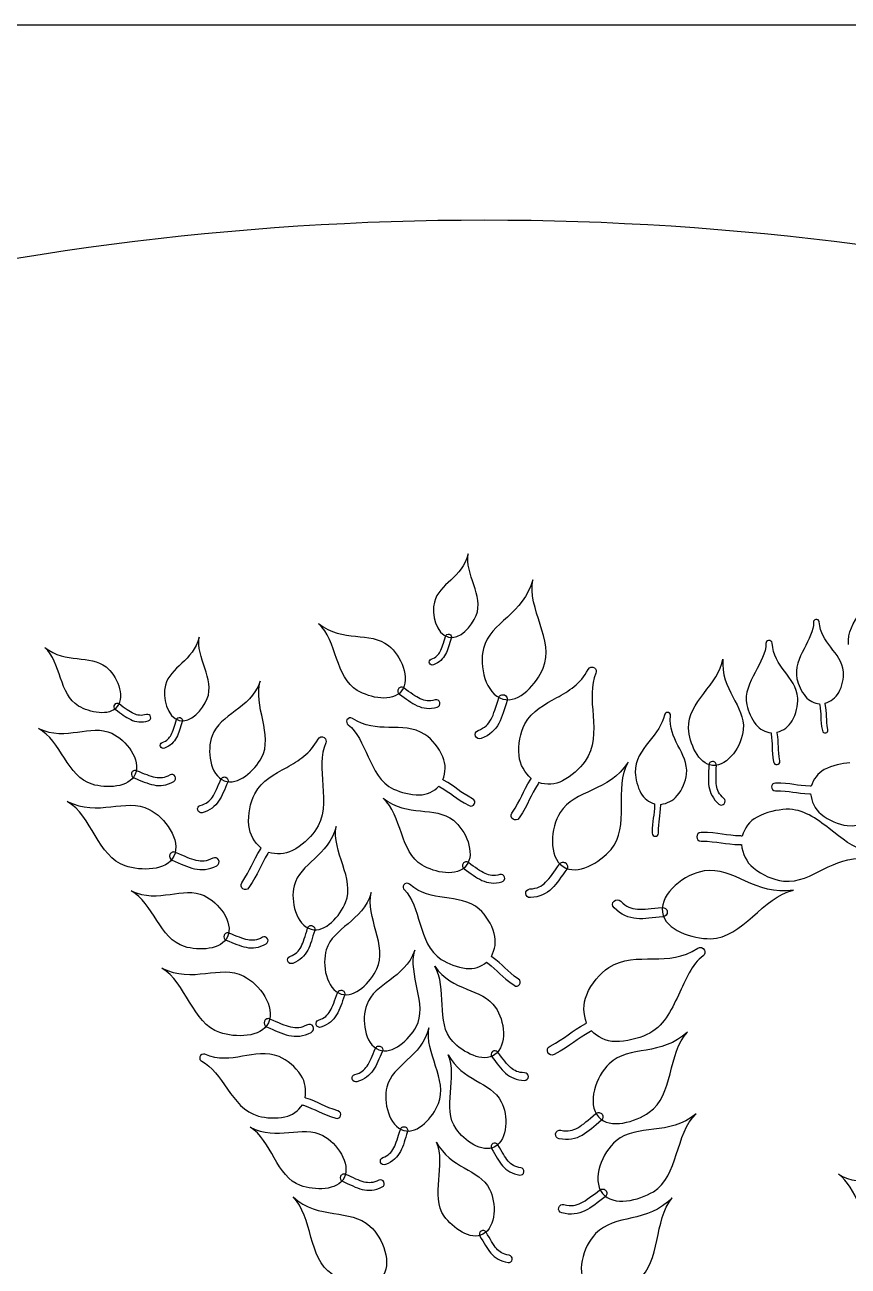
# Model space of a CAD drawing. Extents: x 5.1 to 86.3, y 5.1 to 86.3.
# Drawn here: x 39.65 to 50.49, y 69.93 to 86.27 of the extents above; entities that cross this region are included whole.
import ezdxf

# ---------------------------------------------------------------- set-up
doc = ezdxf.new("R2010")
doc.units = 0
doc.layers.add('View004', color=7, linetype='CONTINUOUS')

msp = doc.modelspace()

# ---------------------------------------------------------------- linework, layer by layer
at = {"layer": 'View004', "color": 7}
msp.add_line((34.831293, 86.270189), (56.571293, 86.270189), dxfattribs=at)
at = {"layer": 'View004', "color": 1}
for p, q in [((50.063362, 78.443), (50.06342, 78.443007)), ((45.225805, 78.207323), (45.225805, 78.207323)), ((45.238497, 78.245775), (45.238497, 78.245775)), ((49.440922, 78.165355), (49.44095, 78.165359)), ((47.149476, 77.803382), (47.149441, 77.803402)), ((44.56762, 77.527964), (44.56762, 77.527964)), ((44.609352, 77.499571), (44.609352, 77.499571)), ((40.828242, 77.318629), (40.828242, 77.318629)), ((45.944468, 77.393307), (45.944468, 77.393307)), ((45.963241, 77.448281), (45.963241, 77.448281)), ((40.864613, 77.293632), (40.864613, 77.293632)), ((41.695918, 77.149151), (41.695918, 77.149151)), ((48.10909, 77.217796), (48.10911, 77.217793)), ((41.683226, 77.110699), (41.683226, 77.110699)), ((43.891108, 77.118277), (43.891124, 77.11831)), ((43.592631, 76.885313), (43.592594, 76.885329)), ((48.705569, 76.52003), (48.705569, 76.52003)), ((48.706188, 76.570501), (48.706188, 76.570501)), ((41.055036, 76.420192), (41.055036, 76.420192)), ((41.102299, 76.402472), (41.102299, 76.402472)), ((42.296954, 76.363379), (42.296954, 76.363379)), ((42.276106, 76.317986), (42.276106, 76.317986)), ((41.55941, 75.34577), (41.55941, 75.34577)), ((41.611754, 75.324237), (41.611754, 75.324237)), ((45.420206, 75.228355), (45.420206, 75.228355)), ((45.461938, 75.199962), (45.461938, 75.199962)), ((46.737508, 75.187042), (46.737508, 75.187042)), ((46.772206, 75.233632), (46.772206, 75.233632)), ((44.639477, 74.946416), (44.639514, 74.946455)), ((48.045818, 74.587823), (48.045818, 74.587823)), ((48.108316, 74.593009), (48.108316, 74.593009)), ((43.419277, 74.362358), (43.419277, 74.362358)), ((43.435116, 74.409732), (43.435116, 74.409732)), ((42.271826, 74.282884), (42.271826, 74.282884)), ((42.319089, 74.265164), (42.319089, 74.265164)), ((48.598878, 74.088739), (48.59886, 74.08879)), ((43.832108, 73.556323), (43.832108, 73.556323)), ((43.813887, 73.509813), (43.813887, 73.509813)), ((42.803208, 73.151362), (42.803208, 73.151362)), ((42.855552, 73.12983), (42.855552, 73.12983)), ((44.311752, 72.775631), (44.311752, 72.775631)), ((44.3326, 72.821024), (44.3326, 72.821024)), ((45.807187, 72.751351), (45.807187, 72.751351)), ((41.953, 72.683256), (41.953013, 72.683337)), ((45.839002, 72.712165), (45.839002, 72.712165)), ((47.249276, 71.92752), (47.249276, 71.92752)), ((44.65699, 71.760642), (44.65699, 71.760642)), ((47.204038, 71.891077), (47.204038, 71.891077)), ((44.64115, 71.713268), (44.64115, 71.713268)), ((45.811296, 71.540784), (45.811296, 71.540784)), ((45.836799, 71.499337), (45.836799, 71.499337)), ((43.80691, 71.110729), (43.80691, 71.110729)), ((43.853195, 71.090593), (43.853195, 71.090593)), ((47.255992, 70.884754), (47.255992, 70.884754)), ((47.303239, 70.918554), (47.303239, 70.918554)), ((45.65654, 70.389947), (45.65654, 70.389947)), ((45.682042, 70.3485), (45.682042, 70.3485))]:
    msp.add_line(p, q, dxfattribs=at)
at = {"layer": 'View004', "color": 3}
msp.add_open_spline([(26.701293, 78.610206), (38.458534, 85.398252), (52.944052, 85.398252), (64.701292, 78.610206)], degree=3, dxfattribs=at)
at = {"layer": 'View004', "color": 1}
for points in [[(45.488075, 79.305465), (45.409313, 78.986796), (45.10389, 78.916174), (45.042324, 78.670798)], [(45.59305, 78.495642), (45.696072, 78.747593), (45.43945, 79.042806), (45.488075, 79.305465)], [(46.336887, 78.964801), (46.219203, 78.508809), (45.780015, 78.411996), (45.688079, 78.060896)], [(46.475552, 77.80151), (46.627056, 78.161432), (46.263263, 78.588715), (46.336887, 78.964801)], [(50.496672, 78.113149), (50.460518, 78.416719), (50.826641, 78.659531), (50.85258, 78.95842)], [(45.042324, 78.670798), (45.001885, 78.509637), (45.06541, 78.250702), (45.225805, 78.207323)], [(45.225805, 78.207323), (45.376041, 78.166691), (45.534146, 78.351585), (45.59305, 78.495642)], [(50.108749, 78.409305), (50.106925, 78.431949), (50.085554, 78.447798), (50.063362, 78.443)], [(44.027378, 77.505984), (43.734293, 77.676952), (43.764026, 78.16364), (43.516607, 78.386481)], [(43.516607, 78.386481), (43.836335, 78.131123), (44.191961, 78.293072), (44.439061, 78.097145)], [(50.033932, 78.405315), (50.036516, 78.293972), (49.972349, 78.177239), (49.909177, 78.054718)], [(50.06342, 78.443007), (50.045841, 78.439123), (50.033453, 78.423325), (50.033932, 78.405315)], [(50.262844, 78.074741), (50.189413, 78.169932), (50.1206, 78.265963), (50.108749, 78.409305)], [(41.945496, 78.208842), (41.866733, 77.890172), (41.561311, 77.81955), (41.499745, 77.574175)], [(42.050471, 77.399018), (42.153493, 77.650969), (41.896871, 77.946182), (41.945496, 78.208842)], [(45.118803, 78.020593), (45.14363, 78.067974), (45.161126, 78.134081), (45.187937, 78.219194)], [(45.187937, 78.219194), (45.191006, 78.229499), (45.198102, 78.23813), (45.207618, 78.243133)], [(45.263939, 78.195523), (45.237881, 78.112835), (45.221494, 78.043676), (45.189967, 77.983581)], [(45.207618, 78.243133), (45.217135, 78.248136), (45.228268, 78.249089), (45.238497, 78.245775)], [(45.238497, 78.245775), (45.259365, 78.238884), (45.270738, 78.216421), (45.263939, 78.195523)], [(49.408034, 78.124779), (49.408715, 78.00318), (49.336427, 77.876977), (49.265114, 77.744438)], [(49.44095, 78.165359), (49.421684, 78.16146), (49.40786, 78.144448), (49.408034, 78.124779)], [(49.48982, 78.1277), (49.4883, 78.152455), (49.465242, 78.170166), (49.440922, 78.165355)], [(49.65162, 77.75951), (49.57328, 77.864836), (49.500006, 77.970991), (49.48982, 78.1277)], [(40.355795, 77.301637), (40.100243, 77.45233), (40.128245, 77.877739), (39.912835, 78.073598)], [(39.912835, 78.073598), (40.191334, 77.84901), (40.502941, 77.989143), (40.718183, 77.816817)], [(44.439061, 78.097145), (44.601357, 77.968463), (44.735045, 77.664193), (44.609352, 77.499571)], [(45.000232, 77.916607), (45.06459, 77.94252), (45.093991, 77.973208), (45.118803, 78.020593)], [(45.189967, 77.983581), (45.158498, 77.92347), (45.108874, 77.874214), (45.030201, 77.842537)], [(45.688079, 78.060896), (45.627693, 77.830295), (45.71501, 77.4579), (45.944468, 77.393307)], [(49.909177, 78.054718), (49.846006, 77.932197), (49.783639, 77.801625), (49.816277, 77.661188)], [(50.427856, 77.753042), (50.416456, 77.885432), (50.33628, 77.97955), (50.262844, 78.074741)], [(40.718183, 77.816817), (40.859555, 77.703636), (40.97519, 77.437049), (40.864613, 77.293632)], [(44.978181, 77.864588), (44.969906, 77.885041), (44.979778, 77.908331), (45.000232, 77.916607)], [(45.030201, 77.842537), (45.009747, 77.834261), (44.986457, 77.844134), (44.978181, 77.864588)], [(45.944468, 77.393307), (46.159393, 77.332805), (46.388929, 77.595719), (46.475552, 77.80151)], [(47.066592, 77.783778), (47.082598, 77.814036), (47.121616, 77.823239), (47.149476, 77.803382)], [(47.149441, 77.803402), (47.171458, 77.787558), (47.179195, 77.758316), (47.167802, 77.733675)], [(48.389472, 77.00872), (48.370114, 77.347474), (48.792251, 77.591501), (48.841359, 77.920838)], [(48.841359, 77.920838), (48.805083, 77.513262), (49.136512, 77.306254), (49.109663, 76.992049)], [(46.654073, 77.412514), (46.8124, 77.500523), (46.964824, 77.592451), (47.066592, 77.783778)], [(47.167802, 77.733675), (47.09792, 77.581113), (47.117201, 77.38134), (47.131664, 77.174149)], [(49.265114, 77.744438), (49.193803, 77.611898), (49.123211, 77.470555), (49.156145, 77.316618)], [(49.82562, 77.405157), (49.815682, 77.549899), (49.72996, 77.654183), (49.65162, 77.75951)], [(49.816277, 77.661188), (49.834213, 77.583996), (49.873125, 77.496101), (49.929213, 77.426023)], [(50.365939, 77.478234), (50.412208, 77.563876), (50.435396, 77.66562), (50.427856, 77.753042)], [(41.499745, 77.574175), (41.459306, 77.413013), (41.522831, 77.154078), (41.683226, 77.110699)], [(42.748676, 77.628137), (42.608288, 77.24831), (42.224153, 77.203744), (42.114926, 76.911404)], [(42.765974, 76.620925), (42.926927, 76.915623), (42.652938, 77.312828), (42.748676, 77.628137)], [(44.609352, 77.499571), (44.49162, 77.345375), (44.194953, 77.40823), (44.027378, 77.505984)], [(44.56762, 77.527964), (44.552213, 77.505313), (44.558013, 77.474469), (44.580596, 77.458962)], [(44.60016, 77.548786), (44.586952, 77.546511), (44.57522, 77.539004), (44.56762, 77.527964)], [(44.63779, 77.540049), (44.626935, 77.547911), (44.613368, 77.551061), (44.60016, 77.548786)], [(44.856876, 77.396119), (44.796367, 77.424133), (44.728896, 77.476228), (44.63779, 77.540049)], [(50.188322, 77.337907), (50.261214, 77.362453), (50.327356, 77.406819), (50.365939, 77.478234)], [(40.828242, 77.318629), (40.814677, 77.298887), (40.819622, 77.271895), (40.839303, 77.258244)], [(40.856779, 77.3367), (40.845221, 77.334765), (40.834932, 77.32825), (40.828242, 77.318629)], [(40.889644, 77.328906), (40.880186, 77.335824), (40.868336, 77.338634), (40.856779, 77.3367)], [(41.080607, 77.202159), (41.027817, 77.226902), (40.969039, 77.272729), (40.889644, 77.328906)], [(41.683226, 77.110699), (41.833462, 77.070067), (41.991567, 77.254961), (42.050471, 77.399018)], [(44.580596, 77.458962), (44.669118, 77.396969), (44.737808, 77.341013), (44.814591, 77.305511)], [(44.814591, 77.305511), (44.891329, 77.26995), (44.977783, 77.258902), (45.079622, 77.287282)], [(45.053046, 77.383273), (44.969737, 77.360056), (44.917374, 77.36809), (44.856876, 77.396119)], [(45.11433, 77.348565), (45.106991, 77.375073), (45.079554, 77.390612), (45.053046, 77.383273)], [(45.079622, 77.287282), (45.10613, 77.294621), (45.121669, 77.322058), (45.11433, 77.348565)], [(45.788216, 77.127007), (45.82453, 77.194612), (45.850603, 77.289189), (45.890318, 77.410895)], [(45.999, 77.375817), (45.960399, 77.25758), (45.935873, 77.158608), (45.88976, 77.072862)], [(45.890318, 77.410895), (45.894872, 77.425632), (45.905179, 77.43791), (45.918905, 77.444947)], [(45.918905, 77.444947), (45.932632, 77.451984), (45.948617, 77.453186), (45.963241, 77.448281)], [(45.963241, 77.448281), (45.993076, 77.438089), (46.009061, 77.405697), (45.999, 77.375817)], [(46.234108, 77.065555), (46.328727, 77.241995), (46.495747, 77.324504), (46.654073, 77.412514)], [(49.156145, 77.316618), (49.174249, 77.232005), (49.21503, 77.135306), (49.27492, 77.057727)], [(49.752751, 77.106347), (49.80491, 77.198952), (49.832172, 77.309577), (49.82562, 77.405157)], [(49.929213, 77.426023), (49.975846, 77.36776), (50.043863, 77.338666), (50.115072, 77.329621)], [(50.115072, 77.329621), (50.114871, 77.326109), (50.114961, 77.322553), (50.115613, 77.31908)], [(50.115613, 77.31908), (50.137508, 77.191642), (50.121161, 77.130532), (50.15039, 76.978621)], [(50.189614, 77.331348), (50.189387, 77.333582), (50.188965, 77.335763), (50.188322, 77.337907)], [(50.224217, 76.992543), (50.19669, 77.135445), (50.213136, 77.194211), (50.189614, 77.331348)], [(40.864613, 77.293632), (40.761039, 77.159297), (40.50191, 77.215476), (40.355795, 77.301637)], [(40.839303, 77.258244), (40.916446, 77.203676), (40.976274, 77.154468), (41.043262, 77.123111)], [(41.252074, 77.190118), (41.179138, 77.170163), (41.133387, 77.177403), (41.080607, 77.202159)], [(41.305514, 77.15952), (41.299207, 77.182726), (41.275281, 77.196426), (41.252074, 77.190118)], [(41.274915, 77.10608), (41.298122, 77.112387), (41.311821, 77.136313), (41.305514, 77.15952)], [(41.645358, 77.12257), (41.648426, 77.132875), (41.655523, 77.141506), (41.665039, 77.146509)], [(41.665039, 77.146509), (41.674556, 77.151512), (41.685689, 77.152465), (41.695918, 77.149151)], [(41.695918, 77.149151), (41.716786, 77.14226), (41.728159, 77.119797), (41.72136, 77.098899)], [(43.96419, 77.137827), (43.938935, 77.15476), (43.904537, 77.145535), (43.891108, 77.118277)], [(47.131664, 77.174149), (47.146127, 76.966958), (47.154677, 76.749104), (47.02587, 76.574178)], [(48.069917, 77.183236), (48.050415, 77.063209), (47.958193, 76.950747), (47.86588, 76.831875)], [(48.10911, 77.217793), (48.089464, 77.217142), (48.07301, 77.202662), (48.069917, 77.183236)], [(48.151064, 77.172549), (48.153648, 77.197219), (48.133873, 77.218506), (48.10909, 77.217796)], [(48.249541, 76.78262), (48.189759, 76.899483), (48.135111, 77.016323), (48.151064, 77.172549)], [(39.83082, 77.005831), (40.201864, 76.83332), (40.509109, 77.07477), (40.795531, 76.94283)], [(40.535313, 76.271086), (40.210112, 76.3679), (40.123916, 76.847816), (39.83082, 77.005831)], [(41.043262, 77.123111), (41.110211, 77.091702), (41.185756, 77.081686), (41.274915, 77.10608)], [(41.576224, 76.923969), (41.601051, 76.97135), (41.618547, 77.037457), (41.645358, 77.12257)], [(41.72136, 77.098899), (41.695302, 77.016211), (41.678915, 76.947052), (41.647388, 76.886957)], [(43.891124, 77.11831), (43.880568, 77.09665), (43.886792, 77.07052), (43.906104, 77.056038)], [(43.906104, 77.056038), (44.024978, 76.966111), (44.093975, 76.801728), (44.169865, 76.63357)], [(44.443132, 77.021033), (44.282243, 77.023237), (44.124322, 77.030997), (43.96419, 77.137827)], [(44.91767, 76.926386), (44.769396, 77.02458), (44.604021, 77.018826), (44.443132, 77.021033)], [(45.584187, 76.905278), (45.572616, 76.934742), (45.587121, 76.968008), (45.616586, 76.979579)], [(45.616586, 76.979579), (45.709294, 77.015805), (45.751923, 77.059395), (45.788216, 77.127007)], [(45.88976, 77.072862), (45.84373, 76.987092), (45.771815, 76.917163), (45.658487, 76.872879)], [(46.156142, 76.648345), (46.143108, 76.794429), (46.171608, 76.949053), (46.234108, 77.065555)], [(48.705569, 76.52003), (48.512, 76.533007), (48.400538, 76.815032), (48.389472, 77.00872)], [(49.109663, 76.992049), (49.092033, 76.785679), (48.912226, 76.506176), (48.705569, 76.52003)], [(49.27492, 77.057727), (49.324708, 76.993229), (49.398403, 76.960163), (49.475966, 76.948921)], [(49.556158, 76.956566), (49.636199, 76.981963), (49.709259, 77.029127), (49.752751, 77.106347)], [(50.15039, 76.978621), (50.15875, 76.928076), (50.234835, 76.942425), (50.224217, 76.992543)], [(40.795531, 76.94283), (40.983654, 76.856175), (41.185499, 76.592147), (41.102299, 76.402472)], [(41.435602, 76.767964), (41.427327, 76.788417), (41.437199, 76.811707), (41.457653, 76.819983)], [(41.457653, 76.819983), (41.522011, 76.845896), (41.551412, 76.876584), (41.576224, 76.923969)], [(41.647388, 76.886957), (41.615919, 76.826846), (41.566295, 76.77759), (41.487622, 76.745913)], [(42.114926, 76.911404), (42.043183, 76.719397), (42.085443, 76.393227), (42.276106, 76.317986)], [(43.097228, 76.494445), (43.255554, 76.582454), (43.407979, 76.674382), (43.509747, 76.865709)], [(43.509747, 76.865709), (43.525752, 76.895967), (43.564771, 76.90517), (43.592631, 76.885313)], [(43.610956, 76.815602), (43.541074, 76.66304), (43.560355, 76.463268), (43.574818, 76.256077)], [(43.592594, 76.885329), (43.614612, 76.869486), (43.622348, 76.840243), (43.610956, 76.815602)], [(45.154256, 76.632847), (45.102964, 76.752603), (45.015591, 76.861559), (44.91767, 76.926386)], [(45.658487, 76.872879), (45.629023, 76.861308), (45.595757, 76.875814), (45.584187, 76.905278)], [(47.86588, 76.831875), (47.773566, 76.713002), (47.680506, 76.585328), (47.687447, 76.428061)], [(49.475966, 76.948921), (49.475679, 76.945098), (49.475709, 76.941207), (49.476354, 76.937404)], [(49.476354, 76.937404), (49.497816, 76.797863), (49.478786, 76.731466), (49.507788, 76.565068)], [(49.557374, 76.949376), (49.557169, 76.951816), (49.556751, 76.95421), (49.556158, 76.956566)], [(49.588648, 76.57885), (49.561342, 76.735379), (49.580418, 76.799217), (49.557374, 76.949376)], [(41.487622, 76.745913), (41.467168, 76.737637), (41.443878, 76.74751), (41.435602, 76.767964)], [(48.362306, 76.404314), (48.376556, 76.548696), (48.309319, 76.665756), (48.249541, 76.78262)], [(42.276106, 76.317986), (42.454693, 76.24751), (42.673949, 76.452426), (42.765974, 76.620925)], [(42.677263, 76.147486), (42.771883, 76.323926), (42.938902, 76.406435), (43.097228, 76.494445)], [(44.169865, 76.63357), (44.245759, 76.465412), (44.330755, 76.2914), (44.505137, 76.20878)], [(45.1536, 76.329894), (45.188507, 76.426729), (45.197027, 76.532983), (45.154256, 76.632847)], [(46.318392, 76.348351), (46.232134, 76.425732), (46.167011, 76.526527), (46.156142, 76.648345)], [(47.592074, 76.563015), (47.340475, 76.164925), (46.892732, 76.207178), (46.697749, 75.901065)], [(47.02587, 76.574178), (46.955068, 76.478027), (46.848877, 76.379551), (46.729513, 76.315968)], [(47.368042, 75.41311), (47.622435, 75.709389), (47.406876, 76.227511), (47.592074, 76.563015)], [(48.655834, 76.521572), (48.653048, 76.413538), (48.644342, 76.32537), (48.657157, 76.241752)], [(48.706188, 76.570501), (48.678796, 76.570834), (48.656287, 76.548963), (48.655834, 76.521572)], [(48.741518, 76.554876), (48.732327, 76.56463), (48.719589, 76.570264), (48.706188, 76.570501)], [(48.75502, 76.518681), (48.755578, 76.532072), (48.75071, 76.545122), (48.741518, 76.554876)], [(48.756045, 76.256549), (48.745977, 76.322463), (48.752137, 76.407482), (48.75502, 76.518681)], [(49.507788, 76.565068), (49.515942, 76.50973), (49.599279, 76.523933), (49.588648, 76.57885)], [(50.512408, 76.553534), (50.406652, 76.549415), (50.281585, 76.520491), (50.175565, 76.464546)], [(41.102299, 76.402472), (41.024368, 76.224809), (40.721252, 76.215729), (40.535313, 76.271086)], [(41.055036, 76.420192), (41.045422, 76.39454), (41.058352, 76.365942), (41.083961, 76.356215)], [(41.08173, 76.448117), (41.069434, 76.442784), (41.05981, 76.432715), (41.055036, 76.420192)], [(41.120359, 76.448527), (41.107953, 76.453598), (41.094025, 76.453451), (41.08173, 76.448117)], [(41.083961, 76.356215), (41.184632, 76.316912), (41.264605, 76.278786), (41.347606, 76.262448)], [(41.367266, 76.360485), (41.301849, 76.373396), (41.223972, 76.408059), (41.120359, 76.448527)], [(41.560911, 76.394391), (41.485454, 76.352133), (41.432676, 76.347557), (41.367266, 76.360485)], [(41.628663, 76.375159), (41.615264, 76.399179), (41.584931, 76.407789), (41.560911, 76.394391)], [(41.609431, 76.307407), (41.633451, 76.320805), (41.642062, 76.351139), (41.628663, 76.375159)], [(42.119246, 76.10379), (42.156199, 76.15846), (42.186741, 76.237095), (42.231316, 76.337748)], [(42.231316, 76.337748), (42.236495, 76.349959), (42.246382, 76.359563), (42.258737, 76.364388)], [(42.258737, 76.364388), (42.271092, 76.369212), (42.284871, 76.368849), (42.296954, 76.363379)], [(42.296954, 76.363379), (42.321589, 76.352061), (42.332441, 76.322959), (42.321232, 76.298275)], [(45.161527, 76.32576), (45.159019, 76.327379), (45.156359, 76.328754), (45.1536, 76.329894)], [(45.545501, 76.080168), (45.37279, 76.170196), (45.324863, 76.236327), (45.161527, 76.32576)], [(46.063102, 75.891726), (46.186305, 76.073107), (46.198543, 76.164234), (46.312768, 76.340024)], [(46.312768, 76.340024), (46.31444, 76.34298), (46.316264, 76.345746), (46.318392, 76.348351)], [(47.687447, 76.428061), (47.691247, 76.341618), (47.715438, 76.239492), (47.761631, 76.153053)], [(48.240874, 76.121734), (48.307671, 76.204402), (48.352911, 76.308972), (48.362306, 76.404314)], [(50.175565, 76.464546), (50.087421, 76.418036), (50.032157, 76.33614), (50.002386, 76.245017)], [(41.347606, 76.262448), (41.430577, 76.246041), (41.517191, 76.25575), (41.609431, 76.307407)], [(42.321232, 76.298275), (42.277913, 76.200492), (42.248311, 76.117962), (42.201396, 76.048627)], [(43.574818, 76.256077), (43.589281, 76.048886), (43.597831, 75.831032), (43.469024, 75.656106)], [(44.505137, 76.20878), (44.600987, 76.163366), (44.725501, 76.131029), (44.845633, 76.131531)], [(44.845633, 76.131531), (44.945508, 76.131946), (45.032597, 76.179049), (45.101322, 76.246176)], [(45.101322, 76.246176), (45.104818, 76.243045), (45.108618, 76.24018), (45.112821, 76.237974)], [(45.112821, 76.237974), (45.26464, 76.154909), (45.315086, 76.086907), (45.498677, 75.991188)], [(46.407879, 76.27897), (46.301676, 76.115637), (46.287937, 76.021311), (46.156986, 75.828486)], [(46.414871, 76.293236), (46.413047, 76.288258), (46.410843, 76.283388), (46.407879, 76.27897)], [(46.729513, 76.315968), (46.630276, 76.263104), (46.518812, 76.263347), (46.414871, 76.293236)], [(48.657157, 76.241752), (48.669897, 76.15814), (48.708438, 76.079968), (48.788345, 76.010747)], [(48.853687, 76.085921), (48.788319, 76.142546), (48.766094, 76.190635), (48.756045, 76.256549)], [(49.533135, 76.286959), (49.464735, 76.288707), (49.464423, 76.185303), (49.53283, 76.186627)], [(49.53283, 76.186627), (49.727181, 76.186796), (49.800123, 76.150448), (49.985906, 76.146811)], [(49.988424, 76.246955), (49.815771, 76.250284), (49.739735, 76.28712), (49.533135, 76.286959)], [(50.002386, 76.245017), (49.997826, 76.246165), (49.993144, 76.24694), (49.988424, 76.246955)], [(40.208054, 76.045473), (40.617809, 75.838994), (40.97071, 76.098733), (41.287058, 75.94072)], [(40.971635, 75.197049), (40.610581, 75.317066), (40.53096, 75.857999), (40.208054, 76.045473)], [(41.959585, 75.992622), (42.042047, 76.015537), (42.082311, 76.049113), (42.119246, 76.10379)], [(42.201396, 76.048627), (42.154549, 75.979265), (42.086939, 75.925708), (41.986136, 75.897696)], [(42.599296, 75.730276), (42.586262, 75.876361), (42.614762, 76.030984), (42.677263, 76.147486)], [(44.879964, 75.206375), (44.586879, 75.377343), (44.616612, 75.86403), (44.369193, 76.086872)], [(44.369193, 76.086872), (44.688921, 75.831514), (45.044547, 75.993463), (45.291647, 75.797536)], [(45.498677, 75.991188), (45.558619, 75.9579), (45.606878, 76.049602), (45.545501, 76.080168)], [(47.761631, 76.153053), (47.800026, 76.081191), (47.867217, 76.036355), (47.941839, 76.012402)], [(47.940319, 76.000979), (47.938343, 75.859812), (47.908536, 75.797494), (47.909547, 75.628589)], [(47.941839, 76.012402), (47.940927, 76.008678), (47.940319, 76.004802), (47.940319, 76.000979)], [(47.991574, 75.628766), (47.990586, 75.787656), (48.020021, 75.847443), (48.022202, 75.999345)], [(48.022158, 76.006641), (48.105303, 76.018406), (48.185175, 76.052796), (48.240874, 76.121734)], [(48.022202, 75.999345), (48.022405, 76.001777), (48.022389, 76.004209), (48.022158, 76.006641)], [(48.788345, 76.010747), (48.809104, 75.992704), (48.840559, 75.994905), (48.858603, 76.015663)], [(48.858603, 76.015663), (48.876646, 76.036422), (48.874445, 76.067877), (48.853687, 76.085921)], [(49.985906, 76.146811), (49.98887, 76.146547), (49.991834, 76.146551), (49.994828, 76.146818)], [(49.994828, 76.146818), (50.008698, 76.045046), (50.050247, 75.947134), (50.134214, 75.878568)], [(41.287058, 75.94072), (41.494836, 75.83694), (41.711717, 75.533878), (41.611754, 75.324237)], [(41.925397, 75.931884), (41.918066, 75.958097), (41.933372, 75.98529), (41.959585, 75.992622)], [(41.986136, 75.897696), (41.959923, 75.890365), (41.932729, 75.905671), (41.925397, 75.931884)], [(46.156986, 75.828486), (46.115315, 75.763514), (46.018557, 75.828682), (46.063102, 75.891726)], [(46.697749, 75.901065), (46.569681, 75.700012), (46.538831, 75.318764), (46.737508, 75.187042)], [(49.290523, 75.839932), (49.189742, 75.786755), (49.126554, 75.693115), (49.092514, 75.588927)], [(49.675662, 75.94168), (49.554743, 75.936968), (49.411744, 75.9039), (49.290523, 75.839932)], [(50.239107, 75.68921), (50.073532, 75.819173), (49.895654, 75.950246), (49.675662, 75.94168)], [(50.134214, 75.878568), (50.234906, 75.796344), (50.362522, 75.740344), (50.479079, 75.728247)], [(50.479079, 75.728247), (50.655587, 75.709901), (50.799195, 75.791396), (50.942514, 75.863777)], [(42.761547, 75.430282), (42.675289, 75.507663), (42.610166, 75.608458), (42.599296, 75.730276)], [(43.748036, 75.715774), (43.649359, 75.323039), (43.272256, 75.237373), (43.195141, 74.934972)], [(43.87368, 74.71628), (44.001967, 75.026595), (43.686803, 75.39199), (43.748036, 75.715774)], [(45.291647, 75.797536), (45.453943, 75.668854), (45.587631, 75.364584), (45.461938, 75.199962)], [(50.72901, 75.401313), (50.561292, 75.429456), (50.404683, 75.559247), (50.239107, 75.68921)], [(43.469024, 75.656106), (43.398222, 75.559955), (43.292031, 75.461478), (43.172666, 75.397896)], [(47.909547, 75.628589), (47.908407, 75.572668), (47.992946, 75.572843), (47.991574, 75.628766)], [(48.555985, 75.636868), (48.477782, 75.638844), (48.477423, 75.520637), (48.555637, 75.522151)], [(48.555637, 75.522151), (48.777853, 75.522343), (48.861254, 75.480784), (49.073674, 75.476627)], [(49.076554, 75.591131), (48.879145, 75.594931), (48.792207, 75.63705), (48.555985, 75.636868)], [(49.092514, 75.588927), (49.087346, 75.590219), (49.081942, 75.591131), (49.076554, 75.591131)], [(41.55941, 75.34577), (41.547727, 75.31736), (41.561206, 75.28485), (41.589564, 75.273042)], [(41.590316, 75.376124), (41.576346, 75.370581), (41.565204, 75.359637), (41.55941, 75.34577)], [(41.633625, 75.375215), (41.6199, 75.381339), (41.604286, 75.381666), (41.590316, 75.376124)], [(41.907239, 75.267801), (41.834378, 75.284587), (41.748322, 75.326192), (41.633625, 75.375215)], [(42.506256, 74.973655), (42.629459, 75.155036), (42.641698, 75.246163), (42.755923, 75.421952)], [(42.851033, 75.360899), (42.74483, 75.197566), (42.731091, 75.10324), (42.60014, 74.910415)], [(42.755923, 75.421952), (42.757595, 75.424916), (42.759419, 75.427652), (42.761547, 75.430282)], [(42.858025, 75.375164), (42.856201, 75.370224), (42.853997, 75.365315), (42.851033, 75.360899)], [(43.172666, 75.397896), (43.07343, 75.34503), (42.961965, 75.345273), (42.858025, 75.375164)], [(46.737508, 75.187042), (46.923601, 75.063662), (47.222591, 75.243706), (47.368042, 75.41311)], [(49.073674, 75.476627), (49.077094, 75.476325), (49.080514, 75.47633), (49.083873, 75.476635)], [(49.083873, 75.476635), (49.099727, 75.36027), (49.147242, 75.248319), (49.243244, 75.169922)], [(41.611754, 75.324237), (41.518122, 75.127874), (41.178073, 75.128425), (40.971635, 75.197049)], [(41.589564, 75.273042), (41.701003, 75.225429), (41.789287, 75.179868), (41.881735, 75.158619)], [(41.881735, 75.158619), (41.974147, 75.137293), (42.071566, 75.145109), (42.176776, 75.199741)], [(42.125473, 75.298949), (42.039407, 75.254257), (41.980092, 75.250996), (41.907239, 75.267801)], [(42.200728, 75.274996), (42.186562, 75.302392), (42.152869, 75.313115), (42.125473, 75.298949)], [(42.176776, 75.199741), (42.204171, 75.213908), (42.214895, 75.247601), (42.200728, 75.274996)], [(45.461938, 75.199962), (45.344206, 75.045766), (45.047539, 75.10862), (44.879964, 75.206375)], [(45.420206, 75.228355), (45.404799, 75.205704), (45.410599, 75.17486), (45.433182, 75.159353)], [(45.452746, 75.249177), (45.439538, 75.246902), (45.427806, 75.239395), (45.420206, 75.228355)], [(45.490376, 75.24044), (45.479521, 75.248301), (45.465954, 75.251451), (45.452746, 75.249177)], [(45.709462, 75.09651), (45.648953, 75.124524), (45.581482, 75.176618), (45.490376, 75.24044)], [(46.50725, 74.981344), (46.562512, 75.034591), (46.616281, 75.116649), (46.69134, 75.220359)], [(46.69134, 75.220359), (46.700186, 75.232995), (46.713756, 75.241529), (46.728978, 75.244027)], [(46.728978, 75.244027), (46.744199, 75.246526), (46.759785, 75.242778), (46.772206, 75.233632)], [(46.772206, 75.233632), (46.79749, 75.214797), (46.802793, 75.179068), (46.78407, 75.153701)], [(49.770023, 74.878738), (49.26807, 74.798101), (48.982501, 75.190736), (48.595441, 75.129957)], [(50.167439, 75.15301), (50.331308, 75.235768), (50.495106, 75.311345), (50.713475, 75.287902)], [(45.433182, 75.159353), (45.521704, 75.09736), (45.590394, 75.041404), (45.667177, 75.005902)], [(45.905632, 75.083664), (45.822323, 75.060447), (45.76996, 75.068481), (45.709462, 75.09651)], [(45.966916, 75.048956), (45.959577, 75.075463), (45.93214, 75.091002), (45.905632, 75.083664)], [(45.932208, 74.987673), (45.958716, 74.995011), (45.974255, 75.022449), (45.966916, 75.048956)], [(46.78407, 75.153701), (46.711134, 75.052953), (46.657493, 74.966237), (46.587349, 74.898719)], [(48.595441, 75.129957), (48.34122, 75.090041), (48.010557, 74.842731), (48.045818, 74.587823)], [(49.243244, 75.169922), (49.358374, 75.075909), (49.504287, 75.01188), (49.637557, 74.998049)], [(49.637557, 74.998049), (49.839372, 74.977073), (50.00357, 75.070257), (50.167439, 75.15301)], [(41.04761, 74.868523), (41.418654, 74.696012), (41.725898, 74.937462), (42.01232, 74.805522)], [(41.752103, 74.133778), (41.426901, 74.230592), (41.340706, 74.710508), (41.04761, 74.868523)], [(42.60014, 74.910415), (42.558469, 74.845443), (42.461711, 74.910611), (42.506256, 74.973655)], [(43.195141, 74.934972), (43.144488, 74.736357), (43.221621, 74.416633), (43.419277, 74.362358)], [(44.639514, 74.946455), (44.626298, 74.926307), (44.629201, 74.899593), (44.646506, 74.88279)], [(44.714451, 74.956554), (44.691544, 74.97655), (44.656258, 74.971754), (44.639477, 74.946416)], [(44.646506, 74.88279), (44.753038, 74.778535), (44.800668, 74.606739), (44.854657, 74.430326)], [(45.174752, 74.780061), (45.015437, 74.802618), (44.859768, 74.830313), (44.714451, 74.956554)], [(45.667177, 75.005902), (45.743915, 74.970341), (45.830369, 74.959293), (45.932208, 74.987673)], [(46.245148, 74.832702), (46.243151, 74.864294), (46.267142, 74.891524), (46.298733, 74.893521)], [(46.298733, 74.893521), (46.39808, 74.899634), (46.452005, 74.928085), (46.50725, 74.981344)], [(46.587349, 74.898719), (46.517277, 74.831153), (46.42741, 74.786591), (46.305967, 74.779117)], [(48.679146, 74.238847), (49.100676, 74.24451), (49.366158, 74.789047), (49.770023, 74.878738)], [(42.01232, 74.805522), (42.200443, 74.718867), (42.402289, 74.45484), (42.319089, 74.265164)], [(43.419277, 74.362358), (43.604414, 74.31152), (43.800332, 74.538853), (43.87368, 74.71628)], [(44.21084, 74.844821), (44.092379, 74.457594), (43.711418, 74.391157), (43.61907, 74.093055)], [(44.28565, 73.840243), (44.429504, 74.143654), (44.133271, 74.524557), (44.21084, 74.844821)], [(45.633488, 74.626095), (45.498839, 74.742272), (45.334067, 74.757502), (45.174752, 74.780061)], [(46.305967, 74.779117), (46.274375, 74.77712), (46.247146, 74.801111), (46.245148, 74.832702)], [(47.407392, 74.64583), (47.383213, 74.669978), (47.383187, 74.709155), (47.407335, 74.733334)], [(47.407335, 74.733334), (47.431482, 74.757514), (47.470659, 74.75754), (47.494838, 74.733392)], [(47.494838, 74.733392), (47.570739, 74.657335), (47.632284, 74.634), (47.714854, 74.627315)], [(45.831003, 74.304963), (45.79529, 74.430251), (45.722413, 74.549392), (45.633488, 74.626095)], [(47.705172, 74.503463), (47.600432, 74.511933), (47.500176, 74.552856), (47.407392, 74.64583)], [(48.052083, 74.526318), (47.918434, 74.513409), (47.809925, 74.494901), (47.705172, 74.503463)], [(47.714854, 74.627315), (47.797426, 74.620608), (47.902255, 74.635685), (48.039817, 74.648992)], [(48.039817, 74.648992), (48.056364, 74.650855), (48.072964, 74.645965), (48.085857, 74.635427)], [(48.045818, 74.587823), (48.078846, 74.34906), (48.438131, 74.235607), (48.679146, 74.238847)], [(48.108316, 74.593009), (48.111126, 74.559089), (48.08599, 74.529278), (48.052083, 74.526318)], [(48.085857, 74.635427), (48.098751, 74.624889), (48.106848, 74.609596), (48.108316, 74.593009)], [(43.286392, 74.132518), (43.317243, 74.190849), (43.339141, 74.272315), (43.372619, 74.377183)], [(43.372619, 74.377183), (43.376454, 74.38988), (43.385249, 74.400493), (43.397012, 74.40662)], [(43.397012, 74.40662), (43.408776, 74.412747), (43.422514, 74.413869), (43.435116, 74.409732)], [(43.435116, 74.409732), (43.460826, 74.401132), (43.474749, 74.373368), (43.466263, 74.34762)], [(44.854657, 74.430326), (44.908648, 74.253913), (44.97093, 74.07054), (45.133448, 73.966506)], [(42.319089, 74.265164), (42.241157, 74.087502), (41.938041, 74.078421), (41.752103, 74.133778)], [(42.271826, 74.282884), (42.262212, 74.257232), (42.275141, 74.228634), (42.300751, 74.218907)], [(42.298519, 74.310809), (42.286224, 74.305476), (42.276599, 74.295408), (42.271826, 74.282884)], [(42.337148, 74.311219), (42.324742, 74.316291), (42.310815, 74.316143), (42.298519, 74.310809)], [(42.300751, 74.218907), (42.401421, 74.179604), (42.481395, 74.141479), (42.564396, 74.12514)], [(42.584055, 74.223178), (42.518638, 74.236088), (42.440762, 74.270751), (42.337148, 74.311219)], [(42.7777, 74.257083), (42.702243, 74.214825), (42.649465, 74.210249), (42.584055, 74.223178)], [(42.845453, 74.237851), (42.832054, 74.261871), (42.80172, 74.270482), (42.7777, 74.257083)], [(42.826221, 74.170099), (42.850241, 74.183498), (42.858851, 74.213831), (42.845453, 74.237851)], [(43.466263, 74.34762), (43.433724, 74.245741), (43.41318, 74.160505), (43.374003, 74.086521)], [(45.791992, 74.004532), (45.838876, 74.096168), (45.860779, 74.200488), (45.831003, 74.304963)], [(42.564396, 74.12514), (42.647366, 74.108733), (42.733981, 74.118442), (42.826221, 74.170099)], [(43.139628, 74.004805), (43.219143, 74.036466), (43.255558, 74.074182), (43.286392, 74.132518)], [(43.374003, 74.086521), (43.334897, 74.012518), (43.273446, 73.951993), (43.176245, 73.913291)], [(43.61907, 74.093055), (43.558413, 73.897262), (43.619237, 73.574039), (43.813887, 73.509813)], [(44.784322, 74.085781), (44.643933, 73.705954), (44.259798, 73.661389), (44.150572, 73.369049)], [(44.80162, 73.07857), (44.962573, 73.373268), (44.688583, 73.770472), (44.784322, 74.085781)], [(47.921396, 73.972496), (48.118707, 73.97432), (48.312408, 73.982976), (48.50936, 74.113112)], [(48.50936, 74.113112), (48.540421, 74.133738), (48.582548, 74.12224), (48.598878, 74.088739)], [(48.59886, 74.08879), (48.611689, 74.062167), (48.603876, 74.030163), (48.580149, 74.012507)], [(41.451852, 73.851066), (41.861607, 73.644586), (42.214508, 73.904325), (42.530856, 73.746312)], [(43.112179, 73.94074), (43.102067, 73.966011), (43.114357, 73.994694), (43.139628, 74.004805)], [(43.176245, 73.913291), (43.150974, 73.903179), (43.12229, 73.915468), (43.112179, 73.94074)], [(45.283408, 72.885514), (45.0518, 73.13348), (45.22011, 73.591105), (45.047148, 73.875637)], [(45.047148, 73.875637), (45.280028, 73.539184), (45.66719, 73.59213), (45.847579, 73.33347)], [(45.133448, 73.966506), (45.222776, 73.909324), (45.342194, 73.861481), (45.461423, 73.846768)], [(45.461423, 73.846768), (45.560547, 73.834532), (45.652899, 73.87023), (45.72957, 73.928118)], [(45.72957, 73.928118), (45.732686, 73.924546), (45.736106, 73.921278), (45.739936, 73.918527)], [(45.739936, 73.918527), (45.880017, 73.816908), (45.921448, 73.743066), (46.091442, 73.624874)], [(45.799364, 73.99944), (45.797084, 74.00134), (45.794652, 74.003088), (45.791992, 74.004532)], [(46.149156, 73.707208), (45.989232, 73.818379), (45.950063, 73.890047), (45.799364, 73.99944)], [(47.338955, 73.859014), (47.521319, 73.978622), (47.724086, 73.970664), (47.921396, 73.972496)], [(48.580149, 74.012507), (48.433884, 73.902877), (48.348379, 73.701669), (48.254398, 73.49587)], [(42.215433, 73.002641), (41.854379, 73.122659), (41.774758, 73.663591), (41.451852, 73.851066)], [(42.530856, 73.746312), (42.738634, 73.642532), (42.955515, 73.33947), (42.855552, 73.12983)], [(43.813887, 73.509813), (43.996209, 73.449654), (44.2034, 73.666762), (44.28565, 73.840243)], [(47.047235, 73.500333), (47.110786, 73.646913), (47.218522, 73.780049), (47.338955, 73.859014)], [(43.768041, 73.526984), (43.772515, 73.539471), (43.781836, 73.549625), (43.793895, 73.555147)], [(43.793895, 73.555147), (43.805955, 73.560669), (43.819732, 73.561093), (43.832108, 73.556323)], [(43.832108, 73.556323), (43.857349, 73.546431), (43.869846, 73.517997), (43.860066, 73.492712)], [(46.091442, 73.624874), (46.146686, 73.584267), (46.206167, 73.669121), (46.149156, 73.707208)], [(43.66952, 73.287006), (43.703289, 73.343697), (43.72929, 73.423949), (43.768041, 73.526984)], [(43.860066, 73.492712), (43.822403, 73.392614), (43.797565, 73.308528), (43.754687, 73.236626)], [(47.046399, 73.128819), (47.00412, 73.247758), (46.994256, 73.378103), (47.047235, 73.500333)], [(48.254398, 73.49587), (48.160418, 73.290072), (48.055236, 73.077143), (47.840942, 72.976776)], [(43.51647, 73.166898), (43.597488, 73.194486), (43.635769, 73.230308), (43.66952, 73.287006)], [(43.754687, 73.236626), (43.71188, 73.164701), (43.647439, 73.10737), (43.548401, 73.073645)], [(44.150572, 73.369049), (44.078829, 73.177042), (44.121089, 72.850872), (44.311752, 72.775631)], [(45.847579, 73.33347), (45.966062, 73.163584), (46.006693, 72.833733), (45.839002, 72.712165)], [(42.855552, 73.12983), (42.76192, 72.933466), (42.421871, 72.934017), (42.215433, 73.002641)], [(42.803208, 73.151362), (42.791525, 73.122952), (42.805004, 73.090443), (42.833363, 73.078634)], [(42.834114, 73.181716), (42.820144, 73.176174), (42.809002, 73.16523), (42.803208, 73.151362)], [(42.833363, 73.078634), (42.944801, 73.031021), (43.033085, 72.98546), (43.125533, 72.964211)], [(42.877423, 73.180808), (42.863698, 73.186931), (42.848084, 73.187259), (42.834114, 73.181716)], [(43.151037, 73.073394), (43.078176, 73.090179), (42.99212, 73.131785), (42.877423, 73.180808)], [(43.369271, 73.104541), (43.283205, 73.05985), (43.22389, 73.056589), (43.151037, 73.073394)], [(43.444527, 73.080589), (43.43036, 73.107984), (43.396667, 73.118708), (43.369271, 73.104541)], [(43.420574, 73.005333), (43.44797, 73.0195), (43.458693, 73.053193), (43.444527, 73.080589)], [(43.485809, 73.104306), (43.476991, 73.130058), (43.490719, 73.158081), (43.51647, 73.166898)], [(43.548401, 73.073645), (43.522649, 73.064827), (43.494626, 73.078555), (43.485809, 73.104306)], [(44.311752, 72.775631), (44.490339, 72.705155), (44.709595, 72.910071), (44.80162, 73.07857)], [(44.96991, 73.066684), (44.871233, 72.67395), (44.49413, 72.588284), (44.417014, 72.285883)], [(45.095554, 72.067191), (45.223841, 72.377505), (44.908677, 72.7429), (44.96991, 73.066684)], [(46.564448, 72.824724), (46.776737, 72.934185), (46.835869, 73.015021), (47.036656, 73.123803)], [(47.036656, 73.123803), (47.039772, 73.125779), (47.04304, 73.127451), (47.046399, 73.128819)], [(43.125533, 72.964211), (43.217945, 72.942886), (43.315364, 72.950702), (43.420574, 73.005333)], [(47.095899, 73.015886), (46.909272, 72.91485), (46.847038, 72.831734), (46.62138, 72.715353)], [(47.110043, 73.02588), (47.105711, 73.02208), (47.101037, 73.018584), (47.095899, 73.015886)], [(47.422972, 72.883899), (47.300497, 72.884963), (47.193956, 72.943187), (47.110043, 73.02588)], [(48.37529, 73.009895), (48.032207, 72.687293), (47.609222, 72.840075), (47.34394, 72.592388)], [(47.840942, 72.976776), (47.723154, 72.921608), (47.570286, 72.88263), (47.422972, 72.883899)], [(47.871058, 71.952435), (48.191408, 72.175757), (48.11214, 72.731304), (48.37529, 73.009895)], [(42.021172, 72.716057), (41.993212, 72.727997), (41.961132, 72.712561), (41.953, 72.683256)], [(42.997341, 72.685665), (42.833392, 72.754566), (42.671973, 72.718162), (42.51348, 72.690377)], [(44.154892, 72.561435), (44.191845, 72.616105), (44.222387, 72.694739), (44.266962, 72.795393)], [(44.356878, 72.75592), (44.313558, 72.658136), (44.283957, 72.575607), (44.237042, 72.506272)], [(44.266962, 72.795393), (44.272141, 72.807604), (44.282027, 72.817208), (44.294382, 72.822033)], [(44.294382, 72.822033), (44.306737, 72.826857), (44.320516, 72.826493), (44.3326, 72.821024)], [(44.3326, 72.821024), (44.357234, 72.809706), (44.368087, 72.780604), (44.356878, 72.75592)], [(45.839002, 72.712165), (45.681932, 72.598296), (45.415831, 72.743735), (45.283408, 72.885514)], [(45.807187, 72.751351), (45.785922, 72.734081), (45.782616, 72.702871), (45.799791, 72.68153)], [(45.844337, 72.761945), (45.831032, 72.763561), (45.817638, 72.759741), (45.807187, 72.751351)], [(45.877871, 72.742765), (45.869732, 72.753414), (45.857642, 72.760329), (45.844337, 72.761945)], [(46.046367, 72.541958), (45.996458, 72.586176), (45.946799, 72.655459), (45.877871, 72.742765)], [(46.62138, 72.715353), (46.54769, 72.67486), (46.489011, 72.787575), (46.564448, 72.824724)], [(41.953013, 72.683337), (41.946705, 72.660089), (41.957649, 72.635579), (41.979317, 72.624939)], [(41.979317, 72.624939), (42.112842, 72.558689), (42.211206, 72.410004), (42.317046, 72.258894)], [(42.51348, 72.690377), (42.354987, 72.662622), (42.198378, 72.640878), (42.021172, 72.716057)], [(43.284389, 72.441244), (43.211726, 72.549374), (43.10561, 72.64018), (42.997341, 72.685665)], [(45.327402, 71.73468), (45.137071, 72.000749), (45.355318, 72.417124), (45.225633, 72.710799)], [(45.225633, 72.710799), (45.40609, 72.359981), (45.782834, 72.362075), (45.922862, 72.092201)], [(45.799791, 72.68153), (45.866769, 72.596717), (45.916486, 72.523385), (45.979832, 72.46732)], [(47.34394, 72.592388), (47.169701, 72.42971), (47.044573, 72.068261), (47.204038, 71.891077)], [(43.34009, 72.143456), (43.356377, 72.245092), (43.344954, 72.351076), (43.284389, 72.441244)], [(43.961043, 72.389529), (43.953711, 72.415741), (43.969018, 72.442935), (43.99523, 72.450267)], [(43.99523, 72.450267), (44.077692, 72.473181), (44.117957, 72.506757), (44.154892, 72.561435)], [(44.237042, 72.506272), (44.190195, 72.43691), (44.122585, 72.383353), (44.021781, 72.355341)], [(45.979832, 72.46732), (46.043118, 72.41121), (46.122752, 72.375789), (46.228452, 72.373713)], [(46.230575, 72.473292), (46.144108, 72.47499), (46.096261, 72.49773), (46.046367, 72.541958)], [(46.228452, 72.373713), (46.25595, 72.373126), (46.278717, 72.394942), (46.279303, 72.42244)], [(46.279303, 72.42244), (46.27989, 72.449938), (46.258073, 72.472705), (46.230575, 72.473292)], [(42.317046, 72.258894), (42.422887, 72.107784), (42.538765, 71.952615), (42.72547, 71.903868)], [(44.021781, 72.355341), (43.995568, 72.34801), (43.968375, 72.363316), (43.961043, 72.389529)], [(44.417014, 72.285883), (44.366362, 72.087267), (44.443495, 71.767544), (44.64115, 71.713268)], [(43.348647, 72.140872), (43.345835, 72.142012), (43.343023, 72.142848), (43.34009, 72.143456)], [(43.771599, 71.970975), (43.585156, 72.027313), (43.525767, 72.083375), (43.348647, 72.140872)], [(45.922862, 72.092201), (46.014835, 71.914949), (46.012339, 71.594535), (45.836799, 71.499337)], [(43.074392, 71.89129), (43.172448, 71.910275), (43.249258, 71.97275), (43.3043, 72.051487)], [(43.3043, 72.051487), (43.308328, 72.049055), (43.312607, 72.046927), (43.317121, 72.045559)], [(43.317121, 72.045559), (43.481739, 71.992177), (43.543953, 71.934745), (43.742142, 71.874839)], [(43.742142, 71.874839), (43.807228, 71.853278), (43.837591, 71.952358), (43.771599, 71.970975)], [(44.64115, 71.713268), (44.826288, 71.66243), (45.022206, 71.889763), (45.095554, 72.067191)], [(46.929689, 71.749434), (46.996502, 71.787184), (47.069068, 71.853206), (47.167659, 71.934873)], [(47.167659, 71.934873), (47.179382, 71.944898), (47.194653, 71.949771), (47.210016, 71.948387)], [(47.204038, 71.891077), (47.353403, 71.725114), (47.687894, 71.824746), (47.871058, 71.952435)], [(47.210016, 71.948387), (47.225379, 71.947003), (47.239534, 71.93948), (47.249276, 71.92752)], [(47.249276, 71.92752), (47.269053, 71.902966), (47.265261, 71.867044), (47.240793, 71.84716)], [(48.489248, 71.934835), (48.128295, 71.632359), (47.714729, 71.809056), (47.43573, 71.576928)], [(47.925428, 70.907907), (48.258013, 71.112563), (48.210612, 71.671732), (48.489248, 71.934835)], [(42.614568, 71.758804), (42.976209, 71.567363), (43.295512, 71.792625), (43.574739, 71.646071)], [(43.280181, 70.98866), (42.960412, 71.102138), (42.899114, 71.585864), (42.614568, 71.758804)], [(42.72547, 71.903868), (42.828094, 71.87707), (42.956449, 71.86846), (43.074392, 71.89129)], [(44.594493, 71.728093), (44.598328, 71.74079), (44.607122, 71.751404), (44.618886, 71.75753)], [(44.618886, 71.75753), (44.63065, 71.763657), (44.644388, 71.764779), (44.65699, 71.760642)], [(44.65699, 71.760642), (44.6827, 71.752042), (44.696623, 71.724278), (44.688137, 71.698531)], [(46.705843, 71.716494), (46.803566, 71.697592), (46.862889, 71.711667), (46.929689, 71.749434)], [(47.240793, 71.84716), (47.144998, 71.76783), (47.071392, 71.697267), (46.986603, 71.649416)], [(43.574739, 71.646071), (43.758136, 71.549817), (43.946078, 71.275719), (43.853195, 71.090593)], [(44.508265, 71.483428), (44.539117, 71.541759), (44.561015, 71.623225), (44.594493, 71.728093)], [(44.688137, 71.698531), (44.655598, 71.596652), (44.635054, 71.511415), (44.595877, 71.437432)], [(45.836799, 71.499337), (45.672377, 71.410168), (45.436224, 71.58255), (45.327402, 71.73468)], [(46.684263, 71.603912), (46.653174, 71.609871), (46.632802, 71.639904), (46.638761, 71.670993)], [(46.638761, 71.670993), (46.644721, 71.702082), (46.674754, 71.722453), (46.705843, 71.716494)], [(46.986603, 71.649416), (46.901872, 71.601501), (46.803722, 71.580805), (46.684263, 71.603912)], [(44.361501, 71.355716), (44.441017, 71.387376), (44.477432, 71.425092), (44.508265, 71.483428)], [(44.595877, 71.437432), (44.556771, 71.363429), (44.49532, 71.302904), (44.398119, 71.264201)], [(45.172645, 70.583843), (44.982315, 70.849912), (45.200562, 71.266287), (45.070876, 71.559962)], [(45.070876, 71.559962), (45.251334, 71.209144), (45.628077, 71.211238), (45.768105, 70.941363)], [(45.811296, 71.540784), (45.788803, 71.526941), (45.781732, 71.497519), (45.795476, 71.474966)], [(45.795476, 71.474966), (45.848875, 71.385495), (45.887212, 71.309162), (45.940742, 71.247628)], [(45.848138, 71.546257), (45.835621, 71.549469), (45.822339, 71.547496), (45.811296, 71.540784)], [(45.877791, 71.523719), (45.871345, 71.534919), (45.860654, 71.543044), (45.848138, 71.546257)], [(46.0137, 71.310641), (45.97153, 71.359165), (45.932741, 71.43162), (45.877791, 71.523719)], [(47.43573, 71.576928), (47.252482, 71.42447), (47.106911, 71.070759), (47.255992, 70.884754)], [(44.334053, 71.29165), (44.323941, 71.316921), (44.33623, 71.345604), (44.361501, 71.355716)], [(44.398119, 71.264201), (44.372847, 71.254089), (44.344164, 71.266379), (44.334053, 71.29165)], [(46.181189, 71.221913), (46.098743, 71.234373), (46.055853, 71.262107), (46.0137, 71.310641)], [(43.80691, 71.110729), (43.795984, 71.085608), (43.80742, 71.056381), (43.832493, 71.045344)], [(43.83501, 71.137239), (43.822455, 71.132548), (43.812324, 71.12299), (43.80691, 71.110729)], [(43.873608, 71.135653), (43.861481, 71.141359), (43.847564, 71.141931), (43.83501, 71.137239)], [(44.11564, 71.03498), (44.050977, 71.051251), (43.974994, 71.089889), (43.873608, 71.135653)], [(45.940742, 71.247628), (45.994208, 71.186058), (46.065895, 71.142217), (46.166679, 71.126986)], [(46.166679, 71.126986), (46.192892, 71.122979), (46.217391, 71.140981), (46.221397, 71.167195)], [(46.221397, 71.167195), (46.225404, 71.193408), (46.207402, 71.217906), (46.181189, 71.221913)], [(50.927519, 70.404812), (50.643371, 70.523986), (50.612428, 70.965692), (50.363244, 71.136984)], [(50.363244, 71.136984), (50.681387, 70.944991), (50.982364, 71.13297), (51.22807, 70.985872)], [(43.853195, 71.090593), (43.766193, 70.917192), (43.463012, 70.923776), (43.280181, 70.98866)], [(43.832493, 71.045344), (43.930999, 71.000895), (44.008897, 70.958691), (44.090944, 70.938089)], [(44.090944, 70.938089), (44.172957, 70.917419), (44.259957, 70.922642), (44.354741, 70.969467)], [(44.310777, 71.058841), (44.233239, 71.020535), (44.180295, 71.018691), (44.11564, 71.03498)], [(44.377446, 71.036136), (44.365306, 71.060816), (44.335457, 71.070981), (44.310777, 71.058841)], [(44.354741, 70.969467), (44.379421, 70.981607), (44.389586, 71.011456), (44.377446, 71.036136)], [(45.768105, 70.941363), (45.860078, 70.764112), (45.857582, 70.443698), (45.682042, 70.3485)], [(46.974, 70.759015), (47.042861, 70.792888), (47.11908, 70.854655), (47.222175, 70.930557)], [(47.222175, 70.930557), (47.234451, 70.939896), (47.249976, 70.943888), (47.265235, 70.941629)], [(47.265235, 70.941629), (47.280494, 70.93937), (47.294196, 70.93105), (47.303239, 70.918554)], [(43.694246, 69.820272), (43.377425, 70.030958), (43.442763, 70.573802), (43.180477, 70.839547)], [(43.180477, 70.839547), (43.521564, 70.53264), (43.930321, 70.690505), (44.194022, 70.454908)], [(47.290179, 70.83881), (47.190008, 70.765082), (47.112491, 70.698839), (47.025108, 70.65591)], [(48.174164, 70.826292), (47.847877, 70.48671), (47.41769, 70.617852), (47.165307, 70.357033)], [(47.255992, 70.884754), (47.395632, 70.71053), (47.735269, 70.79089), (47.925428, 70.907907)], [(47.303239, 70.918554), (47.32158, 70.89291), (47.315743, 70.857263), (47.290179, 70.83881)], [(47.724191, 69.744627), (48.032807, 69.983903), (47.925476, 70.534717), (48.174164, 70.826292)], [(46.720661, 70.627752), (46.689964, 70.635477), (46.671341, 70.666625), (46.679067, 70.697323)], [(46.679067, 70.697323), (46.686792, 70.72802), (46.71794, 70.746643), (46.748638, 70.738917)], [(47.025108, 70.65591), (46.937778, 70.612913), (46.838606, 70.597858), (46.720661, 70.627752)], [(46.748638, 70.738917), (46.845121, 70.714463), (46.905152, 70.725126), (46.974, 70.759015)], [(44.194022, 70.454908), (44.367223, 70.300171), (44.496834, 69.950764), (44.34529, 69.774763)], [(45.682042, 70.3485), (45.51762, 70.259331), (45.281468, 70.431713), (45.172645, 70.583843)], [(45.65654, 70.389947), (45.634046, 70.376103), (45.626975, 70.346682), (45.640719, 70.324128)], [(45.640719, 70.324128), (45.694118, 70.234657), (45.732455, 70.158325), (45.785985, 70.09679)], [(45.693381, 70.395419), (45.680865, 70.398631), (45.667582, 70.396658), (45.65654, 70.389947)], [(45.723034, 70.372882), (45.716588, 70.384081), (45.705897, 70.392207), (45.693381, 70.395419)], [(45.858943, 70.159803), (45.816774, 70.208328), (45.777984, 70.280783), (45.723034, 70.372882)], [(47.165307, 70.357033), (46.999539, 70.185731), (46.892897, 69.818403), (47.06114, 69.649531)], [(46.026432, 70.071076), (45.943986, 70.083535), (45.901096, 70.11127), (45.858943, 70.159803)], [(45.785985, 70.09679), (45.839451, 70.035221), (45.911139, 69.99138), (46.011922, 69.976149)], [(46.011922, 69.976149), (46.038136, 69.972142), (46.062634, 69.990144), (46.066641, 70.016357)], [(46.066641, 70.016357), (46.070647, 70.042571), (46.052645, 70.067069), (46.026432, 70.071076)]]:
    msp.add_open_spline(points, degree=3, dxfattribs=at)

doc.saveas('drawing.dxf')
